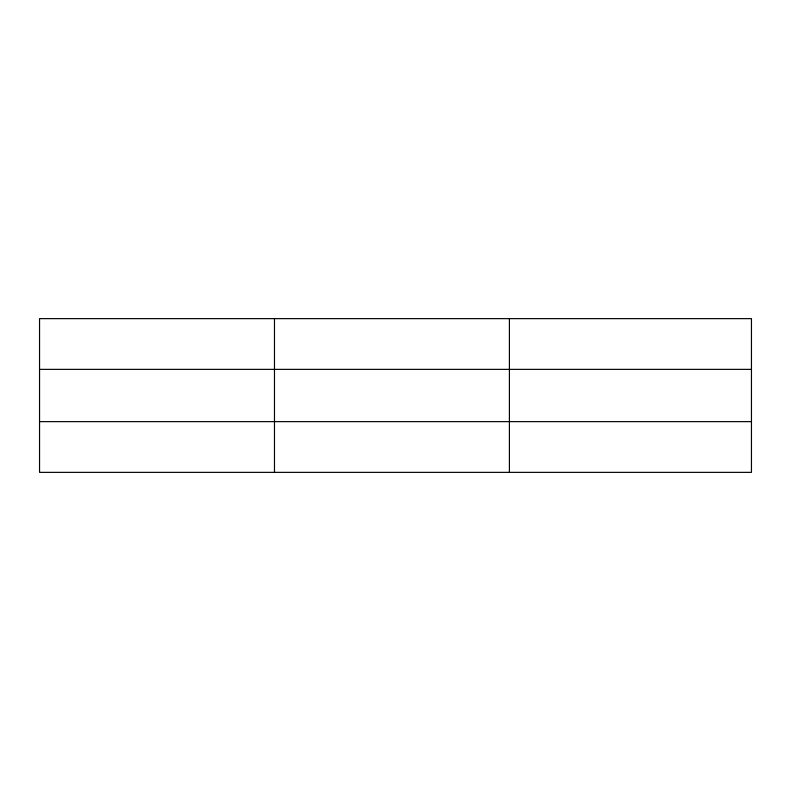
<?xml version="1.0" encoding="UTF-8"?>
<svg xmlns="http://www.w3.org/2000/svg" width="791" height="791" viewBox="0 0 791 791"><rect width="100%" height="100%" fill="white"/><g stroke="black" fill="none" stroke-linecap="round" stroke-linejoin="round"><path stroke-width="1.19" d="M274.477 318.635L274.477 472.365M509.404 318.635L509.404 472.365M751.45 369.367L751.45 318.635L39.55 318.635L39.55 472.365L751.45 472.365L751.45 369.367L39.55 369.367M39.55 421.633L751.45 421.633"/></g></svg>
